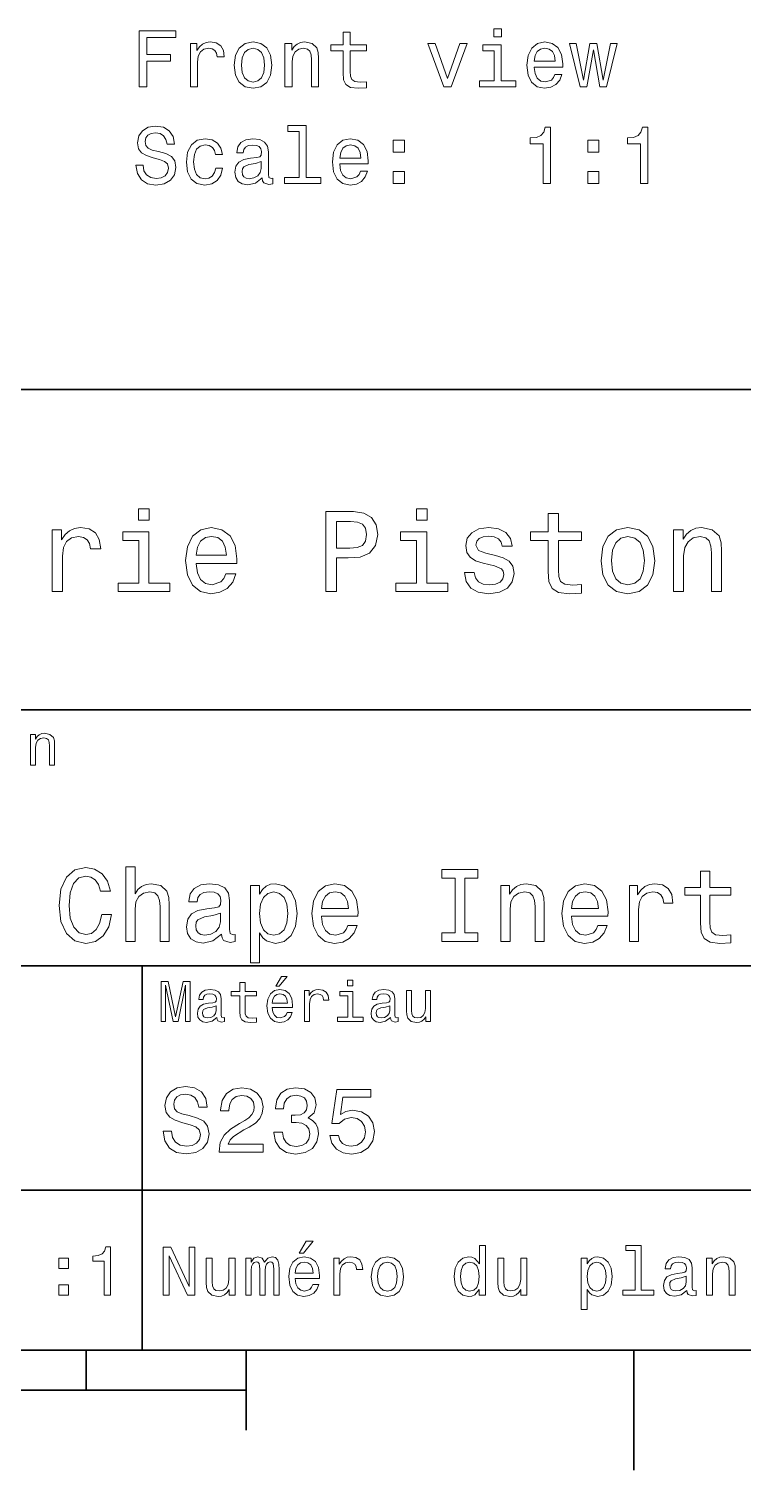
# Model space of a CAD drawing. Extents: x 0 to 297, y 0 to 210.
# Drawn here: x 184.9 to 229.5, y 2.5 to 92.5 of the extents above; entities that cross this region are included whole.
import ezdxf

# ---------------------------------------------------------------- set-up
doc = ezdxf.new("R2010")
doc.units = 0

msp = doc.modelspace()

# ---------------------------------------------------------------- linework, layer by layer
at = {"color": 7, "lineweight": 35}
for p, q in [((97, 70), (287, 70)), ((162, 50), (287, 50)), ((162, 34), (287, 34)), ((162, 20), (287, 20)), ((10, 10), (287, 10)), ((97, 10), (287, 10)), ((98.5, 7.5), (198.5, 7.5))]:
    msp.add_line(p, q, dxfattribs=at)
at = {"color": 7, "lineweight": 35, "ltscale": 0.35}
msp.add_line((192, 20), (192, 34), dxfattribs=at)
at = {"color": 7, "lineweight": 35, "ltscale": 0.25}
msp.add_line((192, 10), (192, 20), dxfattribs=at)
at = {"color": 7, "lineweight": 35, "ltscale": 0.0625}
msp.add_line((188.5, 10), (188.5, 7.5), dxfattribs=at)
at = {"color": 7, "lineweight": 35, "ltscale": 0.125}
msp.add_line((198.5, 10), (198.5, 5), dxfattribs=at)
at = {"color": 7, "lineweight": 35, "ltscale": 0.1875}
msp.add_line((222.699997, 10), (222.699997, 2.5), dxfattribs=at)
at = {"color": 7, "lineweight": 13}
for points in [[(191.815018, 88.915115), (192.284042, 88.915115), (192.284042, 90.523903), (193.756668, 90.523903), (193.756668, 90.94249), (192.284042, 90.94249), (192.284042, 91.991486), (194.094559, 91.991486), (194.094559, 92.415115), (191.815018, 92.415115)], [(204.544128, 91.154312), (204.544128, 89.797684), (204.574387, 89.358917), (204.715591, 89.056328), (204.998016, 88.879814), (205.477127, 88.819298), (206.001617, 88.844513), (206.001617, 89.227798), (205.618332, 89.197533), (205.270355, 89.237885), (205.083755, 89.36396), (205.003067, 89.575775), (204.98793, 89.873329), (204.98793, 91.154312), (206.001617, 91.154312), (206.001617, 91.532547), (204.98793, 91.532547), (204.98793, 92.324341), (204.544128, 92.324341), (204.544128, 91.532547), (203.777557, 91.532547), (203.777557, 91.154312)], [(214.428864, 92.536156), (213.959839, 92.536156), (213.959839, 92.03183), (214.428864, 92.03183)], [(195.007385, 88.915115), (195.451187, 88.915115), (195.451187, 90.463387), (195.496582, 90.836586), (195.632751, 91.103874), (195.854645, 91.265259), (196.152191, 91.320732), (196.3741, 91.285431), (196.540527, 91.18457), (196.641388, 91.0131), (196.676697, 90.781113), (197.125534, 90.781113), (197.065018, 91.189613), (196.89859, 91.482117), (196.621216, 91.65863), (196.242981, 91.719147), (195.985764, 91.678802), (195.76387, 91.577942), (195.567184, 91.406471), (195.410843, 91.174484), (195.410843, 91.623329), (195.007385, 91.623329)], [(197.74585, 90.266701), (197.826553, 89.651428), (198.058533, 89.197533), (198.426697, 88.915115), (198.920929, 88.819298), (199.410126, 88.915115), (199.778275, 89.19249), (200.010269, 89.646385), (200.096008, 90.266701), (200.010269, 90.881973), (199.778275, 91.340904), (199.410126, 91.618286), (198.920929, 91.719147), (198.426697, 91.618286), (198.058533, 91.335861), (197.826553, 90.881973)], [(198.199753, 90.271744), (198.245132, 90.725632), (198.386353, 91.053444), (198.613297, 91.255173), (198.920929, 91.325775), (199.223526, 91.255173), (199.45047, 91.058487), (199.591675, 90.725632), (199.642105, 90.271744), (199.591675, 89.812813), (199.45047, 89.479958), (199.223526, 89.278229), (198.920929, 89.212669), (198.613297, 89.278229), (198.386353, 89.479958), (198.245132, 89.812813)], [(200.91301, 88.915115), (201.356812, 88.915115), (201.356812, 90.478516), (201.402191, 90.836586), (201.548447, 91.098831), (201.775391, 91.260216), (202.077988, 91.320732), (202.320068, 91.270302), (202.471359, 91.134132), (202.547012, 90.907188), (202.57222, 90.604599), (202.57222, 88.915115), (203.016037, 88.915115), (203.016037, 90.695374), (202.99585, 91.053444), (202.905075, 91.350998), (202.607529, 91.623329), (202.143555, 91.719147), (201.886353, 91.683846), (201.669495, 91.588028), (201.482895, 91.426643), (201.336639, 91.209785), (201.336639, 91.623329), (200.91301, 91.623329)], [(210.833038, 88.915115), (211.302048, 88.915115), (212.290527, 91.623329), (211.831589, 91.623329), (211.070068, 89.439613), (210.293411, 91.623329), (209.829437, 91.623329)], [(214.413727, 89.288315), (214.413727, 91.532547), (213.273956, 91.532547), (213.273956, 91.154312), (213.969925, 91.154312), (213.969925, 89.288315), (213.062134, 89.288315), (213.062134, 88.915115), (215.331589, 88.915115), (215.331589, 89.288315)], [(216.481445, 90.140617), (218.256668, 90.140617), (218.261703, 90.347389), (218.181015, 90.927361), (217.959106, 91.361084), (217.606094, 91.623329), (217.13707, 91.719147), (216.678131, 91.618286), (216.325104, 91.335861), (216.09816, 90.87693), (216.017471, 90.271744), (216.093124, 89.651428), (216.320068, 89.197533), (216.668045, 88.915115), (217.121933, 88.819298), (217.515305, 88.884857), (217.838074, 89.056328), (218.075104, 89.328659), (218.211273, 89.691772), (217.772522, 89.691772), (217.681732, 89.490044), (217.550613, 89.338745), (217.177414, 89.217712), (216.889954, 89.273186), (216.673096, 89.449699), (216.531876, 89.73716), (216.481445, 90.125488)], [(216.481445, 90.513817), (216.536926, 90.861801), (216.673096, 91.119003), (216.879868, 91.275345), (217.152191, 91.330818), (217.419495, 91.275345), (217.626266, 91.119003), (217.75235, 90.861801), (217.797729, 90.513817)], [(219.769638, 88.915115), (220.173096, 91.214828), (220.576553, 88.915115), (221.000183, 88.915115), (221.665894, 91.623329), (221.237213, 91.623329), (220.788361, 89.323616), (220.389954, 91.623329), (219.951187, 91.623329), (219.552765, 89.323616), (219.103928, 91.623329), (218.680298, 91.623329), (219.346008, 88.915115)], [(192.052048, 84.023186), (191.593124, 84.023186), (191.693985, 83.488602), (191.946152, 83.09523), (192.334473, 82.8582), (192.858963, 82.772469), (193.378418, 82.853157), (193.766754, 83.075058), (194.01387, 83.423042), (194.104645, 83.881973), (194.028992, 84.295517), (193.817184, 84.562813), (193.474243, 84.739326), (193.015305, 84.870445), (192.621933, 84.96627), (192.364731, 85.077217), (192.218475, 85.238602), (192.173096, 85.490768), (192.218475, 85.717712), (192.349609, 85.889183), (192.551331, 86.005173), (192.828705, 86.045517), (193.11113, 85.995087), (193.333038, 85.858917), (193.479294, 85.631973), (193.549896, 85.324341), (194.00882, 85.324341), (194.00882, 85.334427), (193.928131, 85.808487), (193.691101, 86.161514), (193.317902, 86.383415), (192.813583, 86.459061), (192.359695, 86.383415), (192.006668, 86.1716), (191.779724, 85.843788), (191.69902, 85.420158), (191.764587, 85.041916), (191.956238, 84.784714), (192.25882, 84.613243), (192.672363, 84.482117), (193.080872, 84.366127), (193.388504, 84.255173), (193.575104, 84.093788), (193.640671, 83.831543), (193.580154, 83.564255), (193.423813, 83.362526), (193.186783, 83.236443), (192.879135, 83.196098), (192.536209, 83.251572), (192.273956, 83.412956), (192.107529, 83.675201)], [(201.795563, 86.116127), (201.795563, 83.241486), (200.882751, 83.241486), (200.882751, 82.868286), (203.147156, 82.868286), (203.147156, 83.241486), (202.23938, 83.241486), (202.23938, 86.489326), (201.099609, 86.489326), (201.099609, 86.116127)], [(196.565735, 84.678802), (197.004501, 84.678802), (196.913727, 85.08226), (196.696869, 85.399986), (196.358963, 85.596672), (195.920212, 85.672318), (195.436066, 85.571457), (195.067902, 85.289032), (194.835922, 84.830101), (194.755219, 84.214828), (194.830872, 83.604599), (195.057816, 83.150703), (195.415894, 82.868286), (195.905075, 82.772469), (196.338791, 82.848114), (196.676697, 83.059929), (196.908676, 83.392784), (197.009552, 83.836586), (196.585922, 83.836586), (196.510269, 83.554169), (196.369049, 83.342346), (196.167328, 83.211227), (195.920212, 83.170883), (195.612579, 83.236443), (195.390671, 83.438171), (195.254501, 83.765984), (195.209106, 84.229958), (195.254501, 84.683846), (195.395706, 85.011658), (195.622665, 85.213387), (195.920212, 85.283989), (196.182449, 85.238602), (196.37915, 85.122612), (196.510269, 84.930969)], [(199.485779, 83.221313), (199.485779, 83.206184), (199.510986, 83.034714), (199.586639, 82.913673), (199.904358, 82.817856), (200.151474, 82.8582), (200.151474, 83.201141), (200.045563, 83.186012), (199.904358, 83.251572), (199.87915, 83.4533), (199.87915, 84.855316), (199.818619, 85.213387), (199.642105, 85.465546), (199.334473, 85.616844), (198.900757, 85.672318), (198.477127, 85.611801), (198.164444, 85.440331), (197.967758, 85.173042), (197.902191, 84.820015), (197.902191, 84.789757), (198.300613, 84.789757), (198.335922, 85.001572), (198.446869, 85.15287), (198.628418, 85.243645), (198.88562, 85.278946), (199.132751, 85.253731), (199.309265, 85.178085), (199.415161, 85.046959), (199.45047, 84.865402), (199.430298, 84.653587), (199.349609, 84.547684), (199.147873, 84.497246), (198.769638, 84.456902), (198.335922, 84.366127), (198.028275, 84.204742), (197.846725, 83.952583), (197.791245, 83.579384), (197.841675, 83.246529), (197.998016, 82.999413), (198.250183, 82.843071), (198.59816, 82.787598), (199.067184, 82.893501)], [(204.337357, 84.093788), (206.112579, 84.093788), (206.117615, 84.30056), (206.036926, 84.880531), (205.815018, 85.314255), (205.46199, 85.5765), (204.992981, 85.672318), (204.534042, 85.571457), (204.181015, 85.289032), (203.954071, 84.830101), (203.873383, 84.224915), (203.949036, 83.604599), (204.17598, 83.150703), (204.523956, 82.868286), (204.977844, 82.772469), (205.371216, 82.838028), (205.693985, 83.009499), (205.931015, 83.28183), (206.067184, 83.644943), (205.628418, 83.644943), (205.537643, 83.443214), (205.406525, 83.291916), (205.033325, 83.170883), (204.74585, 83.226357), (204.528992, 83.40287), (204.387787, 83.690331), (204.337357, 84.078659)], [(207.681015, 84.825058), (208.376984, 84.825058), (208.376984, 85.5765), (207.681015, 85.5765)], [(217.046295, 82.868286), (217.505219, 82.868286), (217.505219, 86.393501), (217.162292, 86.393501), (217.071503, 86.085869), (216.889954, 85.879089), (216.612579, 85.758057), (216.229294, 85.717712), (216.229294, 85.359642), (217.046295, 85.359642)], [(219.825104, 84.825058), (220.521072, 84.825058), (220.521072, 85.5765), (219.825104, 85.5765)], [(223.118332, 82.868286), (223.577271, 82.868286), (223.577271, 86.393501), (223.234329, 86.393501), (223.143555, 86.085869), (222.96199, 85.879089), (222.684616, 85.758057), (222.301331, 85.717712), (222.301331, 85.359642), (223.118332, 85.359642)], [(204.337357, 84.466988), (204.392838, 84.814972), (204.528992, 85.072174), (204.735779, 85.228516), (205.008102, 85.283989), (205.275391, 85.228516), (205.482162, 85.072174), (205.608246, 84.814972), (205.653641, 84.466988)], [(199.435333, 83.816414), (199.374817, 83.554169), (199.21344, 83.352432), (198.971359, 83.221313), (198.673813, 83.175926), (198.482162, 83.201141), (198.346008, 83.28183), (198.260269, 83.423042), (198.235046, 83.619728), (198.255219, 83.796242), (198.335922, 83.922318), (198.658676, 84.06353), (199.067184, 84.124046), (199.435333, 84.245087)], [(207.681015, 82.868286), (208.376984, 82.868286), (208.376984, 83.619728), (207.681015, 83.619728)], [(219.825104, 82.868286), (220.521072, 82.868286), (220.521072, 83.619728), (219.825104, 83.619728)], [(192.439484, 62.554031), (191.769455, 62.554031), (191.769455, 61.833572), (192.439484, 61.833572)], [(203.462524, 57.381123), (204.125351, 57.381123), (204.125351, 59.492073), (204.860229, 59.492073), (205.602295, 59.528095), (206.193085, 59.780258), (206.574921, 60.270172), (206.704605, 60.940201), (206.603745, 61.559795), (206.315552, 62.013687), (205.840057, 62.287464), (205.191635, 62.381123), (203.462524, 62.381123)], [(209.788177, 62.554031), (209.118149, 62.554031), (209.118149, 61.833572), (209.788177, 61.833572)], [(217.353027, 60.579971), (217.353027, 58.64193), (217.396255, 58.015129), (217.597992, 57.582851), (218.001434, 57.330688), (218.685883, 57.244236), (219.43515, 57.280258), (219.43515, 57.827808), (218.887604, 57.78458), (218.390488, 57.842216), (218.123917, 58.022331), (218.008652, 58.324928), (217.98703, 58.75), (217.98703, 60.579971), (219.43515, 60.579971), (219.43515, 61.120316), (217.98703, 61.120316), (217.98703, 62.251438), (217.353027, 62.251438), (217.353027, 61.120316), (216.257935, 61.120316), (216.257935, 60.579971)], [(186.380402, 57.381123), (187.014404, 57.381123), (187.014404, 59.592937), (187.079254, 60.12608), (187.273773, 60.507923), (187.590775, 60.738472), (188.015854, 60.817722), (188.332855, 60.767288), (188.570602, 60.623199), (188.714691, 60.378242), (188.765121, 60.046829), (189.406342, 60.046829), (189.319885, 60.630402), (189.082123, 61.048271), (188.685883, 61.30043), (188.145538, 61.386887), (187.778091, 61.32925), (187.46109, 61.185158), (187.180115, 60.940201), (186.956772, 60.608788), (186.956772, 61.25), (186.380402, 61.25)], [(195.37175, 59.131844), (197.907776, 59.131844), (197.914978, 59.427231), (197.799713, 60.255764), (197.482712, 60.875359), (196.978378, 61.25), (196.30835, 61.386887), (195.65274, 61.242794), (195.148407, 60.839336), (194.824203, 60.183716), (194.708923, 59.319164), (194.817001, 58.432995), (195.141205, 57.78458), (195.638321, 57.381123), (196.286743, 57.244236), (196.848694, 57.337894), (197.309799, 57.582851), (197.648407, 57.971901), (197.842941, 58.490631), (197.216141, 58.490631), (197.086456, 58.20245), (196.899139, 57.986309), (196.365997, 57.8134), (195.955322, 57.892651), (195.645538, 58.14481), (195.443802, 58.555473), (195.37175, 59.110229)], [(205.01152, 61.76873), (205.443802, 61.725502), (205.760803, 61.588615), (205.94812, 61.336452), (206.01297, 60.940201), (205.940918, 60.522331), (205.746399, 60.270172), (205.414978, 60.140488), (204.96109, 60.104465), (204.125351, 60.104465), (204.125351, 61.76873)], [(214.060516, 59.636166), (213.44812, 59.780258), (212.994232, 59.945965), (212.842941, 60.28458), (212.886169, 60.522331), (213.03746, 60.695244), (213.282425, 60.803314), (213.635437, 60.846542), (213.97406, 60.803314), (214.240631, 60.67363), (214.413544, 60.479107), (214.485596, 60.219738), (215.105194, 60.219738), (215.105194, 60.23415), (214.997116, 60.70245), (214.701721, 61.069885), (214.240631, 61.30043), (213.635437, 61.386887), (213.023056, 61.30043), (212.57637, 61.062679), (212.29538, 60.709652), (212.208939, 60.262966), (212.273773, 59.830688), (212.475494, 59.528095), (212.806915, 59.311958), (213.289627, 59.16066), (213.995682, 58.987751), (214.427948, 58.807636), (214.543228, 58.663544), (214.586456, 58.447407), (214.521606, 58.180836), (214.348694, 57.979107), (214.067719, 57.849422), (213.693085, 57.806194), (213.296829, 57.849422), (213.008636, 58.000721), (212.814117, 58.245674), (212.734863, 58.584293), (212.122482, 58.584293), (212.223343, 58.007923), (212.518738, 57.590057), (212.98703, 57.337894), (213.635437, 57.244236), (214.312683, 57.337894), (214.809799, 57.590057), (215.112396, 57.993515), (215.220459, 58.519451), (215.141205, 58.973343), (214.917862, 59.283138), (214.55043, 59.484871)], [(220.65274, 59.311958), (220.768005, 58.432995), (221.099426, 57.78458), (221.625366, 57.381123), (222.331421, 57.244236), (223.030258, 57.381123), (223.556198, 57.777374), (223.887604, 58.425793), (224.010086, 59.311958), (223.887604, 60.190922), (223.556198, 60.846542), (223.030258, 61.242794), (222.331421, 61.386887), (221.625366, 61.242794), (221.099426, 60.839336), (220.768005, 60.190922)], [(225.177246, 57.381123), (225.811249, 57.381123), (225.811249, 59.614552), (225.876083, 60.12608), (226.085022, 60.500717), (226.409225, 60.731266), (226.841507, 60.817722), (227.187317, 60.745674), (227.403458, 60.551151), (227.511536, 60.226944), (227.547546, 59.794666), (227.547546, 57.381123), (228.181564, 57.381123), (228.181564, 59.924351), (228.15274, 60.435879), (228.023056, 60.86095), (227.597992, 61.25), (226.935165, 61.386887), (226.567719, 61.336452), (226.257935, 61.199566), (225.991364, 60.969017), (225.782425, 60.659222), (225.782425, 61.25), (225.177246, 61.25)], [(192.417862, 57.914265), (192.417862, 61.120316), (190.789627, 61.120316), (190.789627, 60.579971), (191.783859, 60.579971), (191.783859, 57.914265), (190.48703, 57.914265), (190.48703, 57.381123), (193.729111, 57.381123), (193.729111, 57.914265)], [(195.37175, 59.664986), (195.451004, 60.162102), (195.645538, 60.529537), (195.940918, 60.75288), (196.329971, 60.83213), (196.711807, 60.75288), (197.007202, 60.529537), (197.187317, 60.162102), (197.252167, 59.664986)], [(209.766571, 57.914265), (209.766571, 61.120316), (208.138321, 61.120316), (208.138321, 60.579971), (209.132568, 60.579971), (209.132568, 57.914265), (207.835724, 57.914265), (207.835724, 57.381123), (211.077805, 57.381123), (211.077805, 57.914265)], [(221.301147, 59.319164), (221.365997, 59.967579), (221.567719, 60.435879), (221.891937, 60.72406), (222.331421, 60.824928), (222.763687, 60.72406), (223.087891, 60.443081), (223.289627, 59.967579), (223.361679, 59.319164), (223.289627, 58.663544), (223.087891, 58.188038), (222.763687, 57.899853), (222.331421, 57.806194), (221.891937, 57.899853), (221.567719, 58.188038), (221.365997, 58.663544)], [(185.024506, 46.530979), (185.341492, 46.530979), (185.341492, 47.647694), (185.373917, 47.903458), (185.478394, 48.090778), (185.640488, 48.206051), (185.856628, 48.249279), (186.029541, 48.213257), (186.137604, 48.115993), (186.19165, 47.953888), (186.209656, 47.737751), (186.209656, 46.530979), (186.526657, 46.530979), (186.526657, 47.802593), (186.512253, 48.058357), (186.447403, 48.270893), (186.234879, 48.465416), (185.903458, 48.533859), (185.719742, 48.508644), (185.56485, 48.440201), (185.431564, 48.324928), (185.327087, 48.170029), (185.327087, 48.465416), (185.024506, 48.465416)], [(189.46759, 37.203171), (189.337906, 36.658501), (189.123932, 36.269451), (188.825653, 36.029537), (188.47551, 35.951729), (188.054047, 36.068443), (187.723343, 36.418587), (187.502884, 36.989193), (187.431564, 37.780258), (187.502884, 38.564842), (187.716858, 39.14193), (188.047562, 39.492073), (188.47551, 39.615273), (188.786743, 39.55043), (189.052597, 39.368874), (189.260086, 39.077087), (189.40274, 38.675072), (190.018738, 38.675072), (189.824219, 39.291065), (189.48703, 39.757923), (189.026657, 40.049709), (188.47551, 40.153458), (187.788193, 39.991352), (187.26297, 39.537464), (186.925797, 38.791786), (186.809082, 37.780258), (186.925797, 36.76873), (187.26297, 36.023052), (187.788193, 35.562679), (188.47551, 35.407059), (189.078537, 35.530258), (189.56485, 35.873917), (189.908508, 36.438038), (190.090057, 37.203171)], [(190.978394, 35.530258), (191.548996, 35.530258), (191.548996, 37.540344), (191.607361, 38.000721), (191.795395, 38.337894), (192.087189, 38.545387), (192.476227, 38.623199), (192.787476, 38.558357), (192.981995, 38.383286), (193.079254, 38.091499), (193.111679, 37.70245), (193.111679, 35.530258), (193.682281, 35.530258), (193.682281, 37.819164), (193.656342, 38.279537), (193.539627, 38.662102), (193.157074, 39.012245), (192.560532, 39.135445), (192.236313, 39.090057), (191.957504, 38.966858), (191.724075, 38.772331), (191.548996, 38.506485), (191.548996, 40.185879), (190.978394, 40.185879)], [(211.539627, 36.074928), (210.709656, 36.074928), (210.709656, 35.530258), (212.966141, 35.530258), (212.966141, 36.074928), (212.136169, 36.074928), (212.136169, 39.485588), (212.966141, 39.485588), (212.966141, 40.030258), (210.709656, 40.030258), (210.709656, 39.485588), (211.539627, 39.485588)], [(226.874649, 38.409222), (226.874649, 36.664986), (226.913544, 36.100864), (227.095108, 35.711815), (227.458221, 35.484871), (228.074219, 35.407059), (228.748566, 35.43948), (228.748566, 35.932274), (228.255768, 35.893372), (227.808365, 35.945244), (227.568451, 36.107349), (227.464706, 36.379681), (227.445251, 36.762245), (227.445251, 38.409222), (228.748566, 38.409222), (228.748566, 38.895531), (227.445251, 38.895531), (227.445251, 39.913544), (226.874649, 39.913544), (226.874649, 38.895531), (225.889053, 38.895531), (225.889053, 38.409222)], [(196.950287, 35.98415), (196.950287, 35.964695), (196.982712, 35.744236), (197.079971, 35.588615), (197.48848, 35.465416), (197.806198, 35.517288), (197.806198, 35.958214), (197.670029, 35.938759), (197.48848, 36.023052), (197.456055, 36.282421), (197.456055, 38.085014), (197.37825, 38.545387), (197.151306, 38.869595), (196.755768, 39.064121), (196.198135, 39.135445), (195.653458, 39.057636), (195.25145, 38.837173), (194.998566, 38.493515), (194.914276, 38.039623), (194.914276, 38.000721), (195.426514, 38.000721), (195.471909, 38.273052), (195.614563, 38.467579), (195.847992, 38.584293), (196.17868, 38.629681), (196.496399, 38.59726), (196.723343, 38.5), (196.859512, 38.331409), (196.904907, 38.09798), (196.878967, 37.825645), (196.775223, 37.68948), (196.515854, 37.624638), (196.029541, 37.572765), (195.471909, 37.456051), (195.07637, 37.248558), (194.842941, 36.924351), (194.771622, 36.444523), (194.836456, 36.016571), (195.037476, 35.698845), (195.361679, 35.497837), (195.809082, 35.426514), (196.412109, 35.562679)], [(199.323486, 38.474064), (199.323486, 39.012245), (198.752884, 39.012245), (198.752884, 34.181557), (199.323486, 34.181557), (199.323486, 36.061958), (199.524506, 35.757202), (199.75145, 35.556194), (200.322052, 35.407059), (200.866714, 35.530258), (201.294678, 35.899857), (201.573486, 36.483429), (201.677246, 37.274494), (201.573486, 38.059078), (201.294678, 38.642651), (200.866714, 39.005764), (200.322052, 39.135445), (200.010818, 39.096542), (199.744965, 38.973343), (199.518021, 38.76585)], [(203.188049, 37.105907), (205.470459, 37.105907), (205.476959, 37.371758), (205.373199, 38.117435), (205.087906, 38.675072), (204.634018, 39.012245), (204.030991, 39.135445), (203.440933, 39.005764), (202.98703, 38.642651), (202.695251, 38.052593), (202.591507, 37.274494), (202.688766, 36.476944), (202.98056, 35.893372), (203.427963, 35.530258), (204.011536, 35.407059), (204.517303, 35.491352), (204.932281, 35.711815), (205.23703, 36.061958), (205.412109, 36.528816), (204.847992, 36.528816), (204.731277, 36.269451), (204.562683, 36.074928), (204.082855, 35.919308), (203.713257, 35.990631), (203.434448, 36.217579), (203.252884, 36.587173), (203.188049, 37.086452)], [(214.399139, 35.530258), (214.969742, 35.530258), (214.969742, 37.540344), (215.028107, 38.000721), (215.216141, 38.337894), (215.507935, 38.545387), (215.896973, 38.623199), (216.208221, 38.558357), (216.40274, 38.383286), (216.5, 38.091499), (216.532425, 37.70245), (216.532425, 35.530258), (217.103027, 35.530258), (217.103027, 37.819164), (217.077087, 38.279537), (216.960388, 38.662102), (216.57782, 39.012245), (215.981277, 39.135445), (215.650574, 39.090057), (215.371765, 38.966858), (215.131851, 38.759365), (214.943817, 38.480545), (214.943817, 39.012245), (214.399139, 39.012245)], [(218.80188, 37.105907), (221.08429, 37.105907), (221.09079, 37.371758), (220.98703, 38.117435), (220.701736, 38.675072), (220.247849, 39.012245), (219.644821, 39.135445), (219.054764, 39.005764), (218.600861, 38.642651), (218.309082, 38.052593), (218.205338, 37.274494), (218.302597, 36.476944), (218.594391, 35.893372), (219.041794, 35.530258), (219.625366, 35.407059), (220.131134, 35.491352), (220.546112, 35.711815), (220.850861, 36.061958), (221.02594, 36.528816), (220.461823, 36.528816), (220.345108, 36.269451), (220.176514, 36.074928), (219.696686, 35.919308), (219.327087, 35.990631), (219.048279, 36.217579), (218.866714, 36.587173), (218.80188, 37.086452)], [(222.420029, 35.530258), (222.990631, 35.530258), (222.990631, 37.520893), (223.048996, 38.000721), (223.22406, 38.344379), (223.509369, 38.551872), (223.891937, 38.623199), (224.177246, 38.577808), (224.39122, 38.448124), (224.520905, 38.227665), (224.566284, 37.929394), (225.143372, 37.929394), (225.065567, 38.454609), (224.851593, 38.830692), (224.494965, 39.057636), (224.008652, 39.135445), (223.677963, 39.083572), (223.392654, 38.953888), (223.139771, 38.733429), (222.938766, 38.435158), (222.938766, 39.012245), (222.420029, 39.012245)], [(200.224792, 35.919308), (199.842224, 36.003601), (199.5634, 36.262966), (199.388336, 36.684437), (199.329971, 37.274494), (199.388336, 37.858067), (199.5634, 38.279537), (199.842224, 38.532421), (200.224792, 38.623199), (200.574936, 38.532421), (200.85376, 38.273052), (201.028824, 37.851585), (201.093658, 37.274494), (201.028824, 36.690922), (200.85376, 36.262966), (200.574936, 36.003601)], [(203.188049, 37.585735), (203.259369, 38.033138), (203.434448, 38.363831), (203.700287, 38.564842), (204.050446, 38.636166), (204.394104, 38.564842), (204.659943, 38.363831), (204.822052, 38.033138), (204.880402, 37.585735)], [(218.80188, 37.585735), (218.873199, 38.033138), (219.048279, 38.363831), (219.314117, 38.564842), (219.664276, 38.636166), (220.007935, 38.564842), (220.273773, 38.363831), (220.435883, 38.033138), (220.494232, 37.585735)], [(196.885452, 36.749279), (196.807648, 36.412102), (196.600143, 36.152737), (196.28891, 35.98415), (195.906342, 35.925793), (195.659943, 35.958214), (195.484879, 36.061958), (195.374649, 36.243515), (195.342224, 36.496395), (195.368164, 36.723343), (195.471909, 36.885445), (195.886887, 37.067001), (196.412109, 37.14481), (196.885452, 37.30043)], [(200.341492, 32.728386), (200.554031, 32.728386), (201.054749, 33.340778), (200.701736, 33.340778)], [(193.183716, 30.530979), (193.46109, 30.530979), (193.46109, 32.80043), (193.929398, 30.530979), (194.239197, 30.530979), (194.703888, 32.80043), (194.703888, 30.530979), (194.984863, 30.530979), (194.984863, 33.030979), (194.545395, 33.030979), (194.08429, 30.826368), (193.626801, 33.030979), (193.183716, 33.030979)], [(196.656342, 30.78314), (196.656342, 30.772333), (196.674347, 30.649855), (196.728394, 30.5634), (196.955338, 30.494957), (197.131851, 30.523775), (197.131851, 30.768732), (197.056198, 30.757925), (196.955338, 30.804754), (196.937317, 30.948847), (196.937317, 31.950287), (196.894089, 32.206051), (196.768005, 32.386166), (196.548264, 32.494236), (196.23848, 32.533859), (195.935883, 32.490635), (195.71254, 32.368156), (195.572052, 32.177231), (195.525223, 31.925072), (195.525223, 31.903458), (195.809799, 31.903458), (195.835022, 32.054756), (195.914261, 32.162823), (196.043945, 32.227665), (196.227661, 32.25288), (196.404175, 32.234871), (196.530258, 32.180836), (196.605911, 32.087173), (196.631119, 31.957493), (196.616714, 31.806194), (196.559082, 31.730547), (196.414978, 31.694523), (196.144806, 31.665705), (195.835022, 31.600864), (195.61528, 31.48559), (195.485596, 31.305475), (195.445969, 31.038904), (195.481995, 30.801151), (195.593658, 30.62464), (195.773773, 30.512968), (196.022339, 30.473343), (196.357346, 30.54899)], [(198.100861, 32.130402), (198.100861, 31.161383), (198.122482, 30.847982), (198.223343, 30.631844), (198.425079, 30.505762), (198.767288, 30.462536), (199.141937, 30.480547), (199.141937, 30.754322), (198.868149, 30.732708), (198.619598, 30.761526), (198.486313, 30.851583), (198.42868, 31.002882), (198.417862, 31.215418), (198.417862, 32.130402), (199.141937, 32.130402), (199.141937, 32.400574), (198.417862, 32.400574), (198.417862, 32.966137), (198.100861, 32.966137), (198.100861, 32.400574), (197.553314, 32.400574), (197.553314, 32.130402)], [(200.121765, 31.40634), (201.389771, 31.40634), (201.393372, 31.554033), (201.335739, 31.9683), (201.177231, 32.278099), (200.925079, 32.465416), (200.590057, 32.533859), (200.262253, 32.461815), (200.010086, 32.260086), (199.847977, 31.932276), (199.790344, 31.5), (199.844376, 31.056915), (200.006485, 30.732708), (200.255051, 30.530979), (200.579254, 30.462536), (200.860229, 30.509365), (201.090775, 30.631844), (201.260086, 30.826368), (201.357346, 31.085733), (201.043945, 31.085733), (200.979111, 30.941643), (200.885452, 30.833572), (200.618881, 30.747118), (200.413544, 30.786743), (200.258652, 30.912823), (200.157776, 31.118155), (200.121765, 31.395533)], [(202.131851, 30.530979), (202.448853, 30.530979), (202.448853, 31.636887), (202.481262, 31.903458), (202.578537, 32.094379), (202.73703, 32.209652), (202.94957, 32.249279), (203.108063, 32.224064), (203.226944, 32.152016), (203.298996, 32.029537), (203.324203, 31.863832), (203.644806, 31.863832), (203.601593, 32.155621), (203.482712, 32.364552), (203.284576, 32.490635), (203.014404, 32.533859), (202.830688, 32.505043), (202.672195, 32.432995), (202.531708, 32.310516), (202.420029, 32.144814), (202.420029, 32.465416), (202.131851, 32.465416)], [(205.161377, 33.117435), (204.82637, 33.117435), (204.82637, 32.757202), (205.161377, 32.757202)], [(207.499283, 30.78314), (207.499283, 30.772333), (207.517288, 30.649855), (207.57132, 30.5634), (207.798264, 30.494957), (207.974777, 30.523775), (207.974777, 30.768732), (207.899139, 30.757925), (207.798264, 30.804754), (207.780258, 30.948847), (207.780258, 31.950287), (207.73703, 32.206051), (207.610947, 32.386166), (207.391205, 32.494236), (207.081406, 32.533859), (206.778824, 32.490635), (206.555481, 32.368156), (206.414978, 32.177231), (206.368149, 31.925072), (206.368149, 31.903458), (206.65274, 31.903458), (206.677948, 32.054756), (206.757202, 32.162823), (206.886887, 32.227665), (207.070602, 32.25288), (207.247116, 32.234871), (207.373199, 32.180836), (207.448853, 32.087173), (207.47406, 31.957493), (207.459656, 31.806194), (207.402023, 31.730547), (207.257919, 31.694523), (206.987747, 31.665705), (206.677948, 31.600864), (206.458206, 31.48559), (206.328537, 31.305475), (206.28891, 31.038904), (206.324921, 30.801151), (206.4366, 30.62464), (206.616714, 30.512968), (206.86528, 30.473343), (207.200287, 30.54899)], [(210.010086, 32.465416), (209.693085, 32.465416), (209.693085, 31.348703), (209.657059, 31.089336), (209.552597, 30.902016), (209.390488, 30.786743), (209.177948, 30.750719), (209.008636, 30.779539), (208.900574, 30.865993), (208.83934, 31.013687), (208.824921, 31.222622), (208.824921, 32.465416), (208.507919, 32.465416), (208.507919, 31.193804), (208.518738, 30.93804), (208.587173, 30.725504), (208.796112, 30.530979), (209.131119, 30.462536), (209.311234, 30.487751), (209.466141, 30.552593), (209.599426, 30.664265), (209.707489, 30.826368), (209.707489, 30.530979), (210.010086, 30.530979)], [(196.620316, 31.208212), (196.577087, 31.020893), (196.461823, 30.876801), (196.28891, 30.78314), (196.07637, 30.750719), (195.939484, 30.768732), (195.842224, 30.826368), (195.780975, 30.927233), (195.76297, 31.067722), (195.777374, 31.193804), (195.835022, 31.283861), (196.065567, 31.384726), (196.357346, 31.427954), (196.620316, 31.514408)], [(200.121765, 31.672911), (200.161377, 31.921469), (200.258652, 32.105186), (200.406342, 32.216858), (200.600861, 32.256485), (200.791794, 32.216858), (200.939484, 32.105186), (201.029541, 31.921469), (201.061966, 31.672911)], [(205.150574, 30.79755), (205.150574, 32.400574), (204.336456, 32.400574), (204.336456, 32.130402), (204.833572, 32.130402), (204.833572, 30.79755), (204.185165, 30.79755), (204.185165, 30.530979), (205.806198, 30.530979), (205.806198, 30.79755)], [(207.463257, 31.208212), (207.420029, 31.020893), (207.304749, 30.876801), (207.131851, 30.78314), (206.919312, 30.750719), (206.782425, 30.768732), (206.68515, 30.826368), (206.623917, 30.927233), (206.605911, 31.067722), (206.620316, 31.193804), (206.677948, 31.283861), (206.908508, 31.384726), (207.200287, 31.427954), (207.463257, 31.514408)], [(193.824203, 23.680117), (193.299713, 23.680117), (193.414978, 23.069164), (193.703171, 22.619596), (194.146973, 22.348703), (194.746399, 22.250721), (195.340057, 22.342941), (195.783859, 22.596542), (196.066284, 22.994238), (196.170029, 23.518732), (196.083572, 23.991356), (195.841492, 24.296831), (195.44957, 24.49856), (194.925079, 24.648417), (194.47551, 24.757925), (194.181549, 24.884727), (194.014404, 25.069164), (193.96254, 25.357349), (194.014404, 25.616714), (194.164261, 25.812681), (194.394806, 25.945246), (194.711823, 25.991356), (195.034576, 25.933718), (195.288177, 25.778099), (195.455338, 25.518732), (195.536026, 25.167149), (196.060516, 25.167149), (196.060516, 25.178675), (195.968292, 25.720463), (195.697403, 26.12392), (195.270889, 26.377522), (194.694519, 26.463978), (194.175797, 26.377522), (193.772339, 26.135448), (193.51297, 25.760807), (193.420746, 25.276657), (193.495682, 24.844381), (193.714691, 24.550434), (194.060516, 24.354467), (194.533142, 24.204613), (195, 24.072046), (195.351578, 23.945246), (195.564835, 23.760807), (195.639771, 23.461096), (195.570602, 23.155621), (195.391937, 22.925074), (195.121033, 22.780981), (194.769455, 22.734871), (194.377518, 22.798271), (194.077805, 22.98271), (193.887604, 23.282421)], [(196.798264, 22.360231), (199.547546, 22.360231), (199.547546, 22.855909), (197.374634, 22.855909), (197.495682, 23.126802), (197.703171, 23.351585), (198.342941, 23.760807), (198.682999, 23.933718), (199.0634, 24.181557), (199.33429, 24.469742), (199.489914, 24.809799), (199.547546, 25.195967), (199.44957, 25.680117), (199.17868, 26.06052), (198.763687, 26.302595), (198.227661, 26.38905), (197.674347, 26.291067), (197.253601, 26.020174), (196.982712, 25.587896), (196.890488, 25.017292), (196.890488, 24.9366), (197.414978, 24.9366), (197.414978, 24.98271), (197.466858, 25.374641), (197.622482, 25.662825), (197.870316, 25.847263), (198.198853, 25.910664), (198.533142, 25.853027), (198.780975, 25.708935), (198.942368, 25.48415), (199, 25.201729), (198.959656, 24.9366), (198.850143, 24.711817), (198.66571, 24.51585), (198.412109, 24.342941), (198.072052, 24.158503), (197.507202, 23.801153), (197.109512, 23.42075), (196.873199, 22.959656), (196.798264, 22.377522)], [(200.221909, 23.616716), (200.221909, 23.57637), (200.314117, 23.023056), (200.585022, 22.60807), (201.01152, 22.342941), (201.57637, 22.244957), (202.175797, 22.342941), (202.625366, 22.596542), (202.913544, 23), (203.017288, 23.518732), (202.971176, 23.858791), (202.844376, 24.135448), (202.636887, 24.348703), (202.360229, 24.504324), (202.734863, 24.815563), (202.867432, 25.311239), (202.780975, 25.760807), (202.533142, 26.100864), (202.129684, 26.314121), (201.57637, 26.38905), (201.057632, 26.296831), (200.659943, 26.043228), (200.400574, 25.639771), (200.314117, 25.103746), (200.314117, 25.063402), (200.827087, 25.063402), (200.873199, 25.432278), (201.023056, 25.697407), (201.265137, 25.858791), (201.605194, 25.916428), (201.904892, 25.870317), (202.123917, 25.749281), (202.256485, 25.553314), (202.30835, 25.288185), (202.256485, 25.005764), (202.118149, 24.815563), (201.876083, 24.700289), (201.547546, 24.665707), (201.322769, 24.671471), (201.322769, 24.216139), (201.605194, 24.227667), (201.968292, 24.175793), (202.239197, 24.037464), (202.400574, 23.812681), (202.458206, 23.518732), (202.394806, 23.184439), (202.227661, 22.9366), (201.96254, 22.780981), (201.610947, 22.729107), (201.247833, 22.786745), (200.982712, 22.959656), (200.815567, 23.236313), (200.752167, 23.616716)], [(203.714691, 23.40346), (203.841492, 22.930836), (204.123917, 22.56196), (204.53891, 22.331413), (205.069168, 22.244957), (205.651291, 22.348703), (206.106628, 22.631124), (206.394806, 23.080692), (206.504318, 23.657061), (206.406342, 24.193085), (206.129684, 24.613834), (205.697403, 24.884727), (205.138336, 24.98271), (204.706055, 24.913546), (204.371765, 24.723343), (204.533142, 25.801153), (206.285309, 25.801153), (206.285309, 26.273777), (204.146973, 26.273777), (203.829971, 24.152739), (204.291061, 24.152739), (204.625366, 24.423632), (205.05188, 24.521614), (205.420746, 24.458214), (205.703171, 24.273777), (205.881851, 23.991356), (205.945251, 23.628242), (205.881851, 23.265131), (205.697403, 22.98271), (205.414978, 22.804035), (205.05188, 22.740635), (204.746399, 22.780981), (204.510086, 22.913546), (204.337173, 23.121038), (204.250717, 23.40346)], [(189.621033, 13.428675), (190.014404, 13.428675), (190.014404, 16.450289), (189.720459, 16.450289), (189.642639, 16.1866), (189.48703, 16.009367), (189.249268, 15.905621), (188.920746, 15.871038), (188.920746, 15.564121), (189.621033, 15.564121)], [(193.315567, 13.428675), (193.674347, 13.428675), (193.674347, 15.888329), (194.824203, 13.428675), (195.286743, 13.428675), (195.286743, 16.428675), (194.92363, 16.428675), (194.92363, 13.969021), (193.786743, 16.428675), (193.315567, 16.428675)], [(201.809799, 16.065563), (202.06485, 16.065563), (202.66571, 16.800432), (202.242081, 16.800432)], [(213.048996, 13.787464), (213.048996, 13.428675), (213.429398, 13.428675), (213.429398, 16.532421), (213.053314, 16.532421), (213.053314, 15.395534), (212.763687, 15.724064), (212.586456, 15.801874), (212.383286, 15.832133), (212.015854, 15.745678), (211.730545, 15.503603), (211.544662, 15.114553), (211.479828, 14.591499), (211.544662, 14.068444), (211.730545, 13.675073), (212.015854, 13.428675), (212.383286, 13.346542), (212.586456, 13.376801), (212.768005, 13.454611)], [(222.788193, 16.212536), (222.788193, 13.748559), (222.005768, 13.748559), (222.005768, 13.428675), (223.946686, 13.428675), (223.946686, 13.748559), (223.168594, 13.748559), (223.168594, 16.532421), (222.19165, 16.532421), (222.19165, 16.212536)], [(186.798264, 15.105908), (187.394806, 15.105908), (187.394806, 15.75), (186.798264, 15.75)], [(197.798279, 15.75), (197.417862, 15.75), (197.417862, 14.409943), (197.374634, 14.098703), (197.249283, 13.873919), (197.054749, 13.735591), (196.799713, 13.692364), (196.596542, 13.726946), (196.466858, 13.830692), (196.393372, 14.007925), (196.376083, 14.258646), (196.376083, 15.75), (195.995682, 15.75), (195.995682, 14.224064), (196.008652, 13.917148), (196.090775, 13.662104), (196.341492, 13.428675), (196.743515, 13.346542), (196.959656, 13.376801), (197.145538, 13.454611), (197.305481, 13.588617), (197.435165, 13.783141), (197.435165, 13.428675), (197.798279, 13.428675)], [(198.459656, 13.428675), (198.809799, 13.428675), (198.809799, 14.980548), (198.831406, 15.213978), (198.896255, 15.382565), (198.995682, 15.481989), (199.125366, 15.520894), (199.229111, 15.486312), (199.298279, 15.399857), (199.332855, 15.252882), (199.345825, 15.058358), (199.345825, 13.428675), (199.674347, 13.428675), (199.674347, 14.980548), (199.695969, 15.209655), (199.760803, 15.378242), (199.864548, 15.481989), (199.994232, 15.520894), (200.097977, 15.486312), (200.167145, 15.399857), (200.210373, 15.058358), (200.210373, 13.428675), (200.560516, 13.428675), (200.560516, 15.032421), (200.53891, 15.365274), (200.469742, 15.620317), (200.331406, 15.775937), (200.106628, 15.832133), (199.842941, 15.745678), (199.639771, 15.494957), (199.479828, 15.741355), (199.211823, 15.832133), (198.965424, 15.745678), (198.796829, 15.503603), (198.796829, 15.75), (198.459656, 15.75)], [(201.546112, 14.479107), (203.067719, 14.479107), (203.072052, 14.656341), (203.002884, 15.153459), (202.812683, 15.525217), (202.510086, 15.75), (202.108063, 15.832133), (201.714691, 15.745678), (201.412109, 15.503603), (201.217575, 15.110231), (201.148422, 14.591499), (201.213257, 14.059798), (201.407776, 13.67075), (201.706055, 13.428675), (202.095108, 13.346542), (202.432281, 13.402739), (202.708939, 13.549712), (202.912109, 13.783141), (203.028824, 14.09438), (202.65274, 14.09438), (202.574936, 13.92147), (202.46254, 13.791787), (202.142654, 13.688041), (201.896255, 13.735591), (201.710373, 13.886888), (201.58934, 14.133286), (201.546112, 14.466139)], [(201.546112, 14.798992), (201.593658, 15.097262), (201.710373, 15.317724), (201.887604, 15.45173), (202.121033, 15.49928), (202.350143, 15.45173), (202.527374, 15.317724), (202.635452, 15.097262), (202.674347, 14.798992)], [(203.958221, 13.428675), (204.338623, 13.428675), (204.338623, 14.755764), (204.377518, 15.075649), (204.494232, 15.304755), (204.684433, 15.443084), (204.939484, 15.490635), (205.129684, 15.460375), (205.272339, 15.373919), (205.358795, 15.226946), (205.389053, 15.028098), (205.773773, 15.028098), (205.721909, 15.378242), (205.579254, 15.628963), (205.341492, 15.78026), (205.017288, 15.832133), (204.796829, 15.797551), (204.606628, 15.711096), (204.438034, 15.564121), (204.304031, 15.365274), (204.304031, 15.75), (203.958221, 15.75)], [(206.305481, 14.587176), (206.374634, 14.059798), (206.573486, 13.67075), (206.889053, 13.428675), (207.312683, 13.346542), (207.731995, 13.428675), (208.047546, 13.666427), (208.246399, 14.055476), (208.319885, 14.587176), (208.246399, 15.114553), (208.047546, 15.507925), (207.731995, 15.745678), (207.312683, 15.832133), (206.889053, 15.745678), (206.573486, 15.503603), (206.374634, 15.114553)], [(206.694519, 14.591499), (206.733429, 14.980548), (206.854462, 15.261528), (207.048996, 15.434439), (207.312683, 15.494957), (207.572052, 15.434439), (207.766571, 15.26585), (207.887604, 14.980548), (207.930832, 14.591499), (207.887604, 14.198127), (207.766571, 13.912825), (207.572052, 13.739914), (207.312683, 13.683718), (207.048996, 13.739914), (206.854462, 13.912825), (206.733429, 14.198127)], [(212.44812, 15.490635), (212.698853, 15.430116), (212.889053, 15.261528), (213.001434, 14.980548), (213.044678, 14.591499), (213.001434, 14.198127), (212.889053, 13.917148), (212.698853, 13.744237), (212.44812, 13.688041), (212.210373, 13.744237), (212.028824, 13.917148), (211.907776, 14.20245), (211.868881, 14.591499), (211.907776, 14.976225), (212.028824, 15.257205), (212.210373, 15.430116)], [(216.014404, 15.75), (215.634003, 15.75), (215.634003, 14.409943), (215.590775, 14.098703), (215.465424, 13.873919), (215.270889, 13.735591), (215.015854, 13.692364), (214.812683, 13.726946), (214.682999, 13.830692), (214.609512, 14.007925), (214.592224, 14.258646), (214.592224, 15.75), (214.211823, 15.75), (214.211823, 14.224064), (214.224792, 13.917148), (214.306915, 13.662104), (214.557632, 13.428675), (214.959656, 13.346542), (215.175797, 13.376801), (215.361679, 13.454611), (215.521622, 13.588617), (215.651306, 13.783141), (215.651306, 13.428675), (216.014404, 13.428675)], [(219.788193, 15.391211), (219.788193, 15.75), (219.407776, 15.75), (219.407776, 12.529539), (219.788193, 12.529539), (219.788193, 13.783141), (219.922195, 13.579971), (220.073486, 13.445966), (220.453888, 13.346542), (220.817001, 13.428675), (221.10231, 13.675073), (221.288193, 14.064121), (221.357346, 14.591499), (221.288193, 15.114553), (221.10231, 15.503603), (220.817001, 15.745678), (220.453888, 15.832133), (220.246399, 15.806196), (220.069168, 15.724064), (219.917877, 15.585735)], [(220.389053, 13.688041), (220.134003, 13.744237), (219.948135, 13.917148), (219.831421, 14.198127), (219.792511, 14.591499), (219.831421, 14.980548), (219.948135, 15.261528), (220.134003, 15.430116), (220.389053, 15.490635), (220.622482, 15.430116), (220.808365, 15.257205), (220.925079, 14.976225), (220.968307, 14.591499), (220.925079, 14.20245), (220.808365, 13.917148), (220.622482, 13.744237)], [(226.01297, 13.731268), (226.01297, 13.7183), (226.034592, 13.571326), (226.099426, 13.46758), (226.371765, 13.385448), (226.583588, 13.42003), (226.583588, 13.713977), (226.492798, 13.701009), (226.371765, 13.757205), (226.350159, 13.930116), (226.350159, 15.131845), (226.298279, 15.438761), (226.146973, 15.6549), (225.883286, 15.784582), (225.511536, 15.832133), (225.148422, 15.78026), (224.880402, 15.633286), (224.711823, 15.404179), (224.655624, 15.101585), (224.655624, 15.075649), (224.997131, 15.075649), (225.027374, 15.257205), (225.122482, 15.386889), (225.278107, 15.464698), (225.498566, 15.494957), (225.710388, 15.473343), (225.861679, 15.408502), (225.952454, 15.29611), (225.982712, 15.140491), (225.965424, 14.958934), (225.896255, 14.868156), (225.723343, 14.824928), (225.399139, 14.790346), (225.027374, 14.712537), (224.763687, 14.574208), (224.608078, 14.358069), (224.560516, 14.038185), (224.60376, 13.752882), (224.737762, 13.541066), (224.953888, 13.407061), (225.252167, 13.35951), (225.654175, 13.450289)], [(227.236313, 13.428675), (227.616714, 13.428675), (227.616714, 14.768732), (227.655624, 15.075649), (227.780975, 15.300432), (227.97551, 15.438761), (228.234879, 15.490635), (228.442368, 15.447407), (228.572052, 15.330692), (228.636887, 15.136168), (228.658508, 14.876801), (228.658508, 13.428675), (229.03891, 13.428675), (229.03891, 14.954612), (229.021622, 15.261528), (228.943817, 15.516571), (228.688766, 15.75), (228.291077, 15.832133), (228.070618, 15.801874), (227.884735, 15.719741), (227.724792, 15.581412), (227.599426, 15.395534), (227.599426, 15.75), (227.236313, 15.75)], [(225.969742, 14.241355), (225.917877, 14.016571), (225.779541, 13.84366), (225.572052, 13.731268), (225.317017, 13.692364), (225.15274, 13.713977), (225.036026, 13.783141), (224.96254, 13.904179), (224.940933, 14.072767), (224.958221, 14.224064), (225.027374, 14.332133), (225.304047, 14.453171), (225.654175, 14.505044), (225.969742, 14.60879)], [(186.798264, 13.428675), (187.394806, 13.428675), (187.394806, 14.072767), (186.798264, 14.072767)]]:
    msp.add_lwpolyline(points, close=True, dxfattribs=at)

doc.saveas('drawing.dxf')
